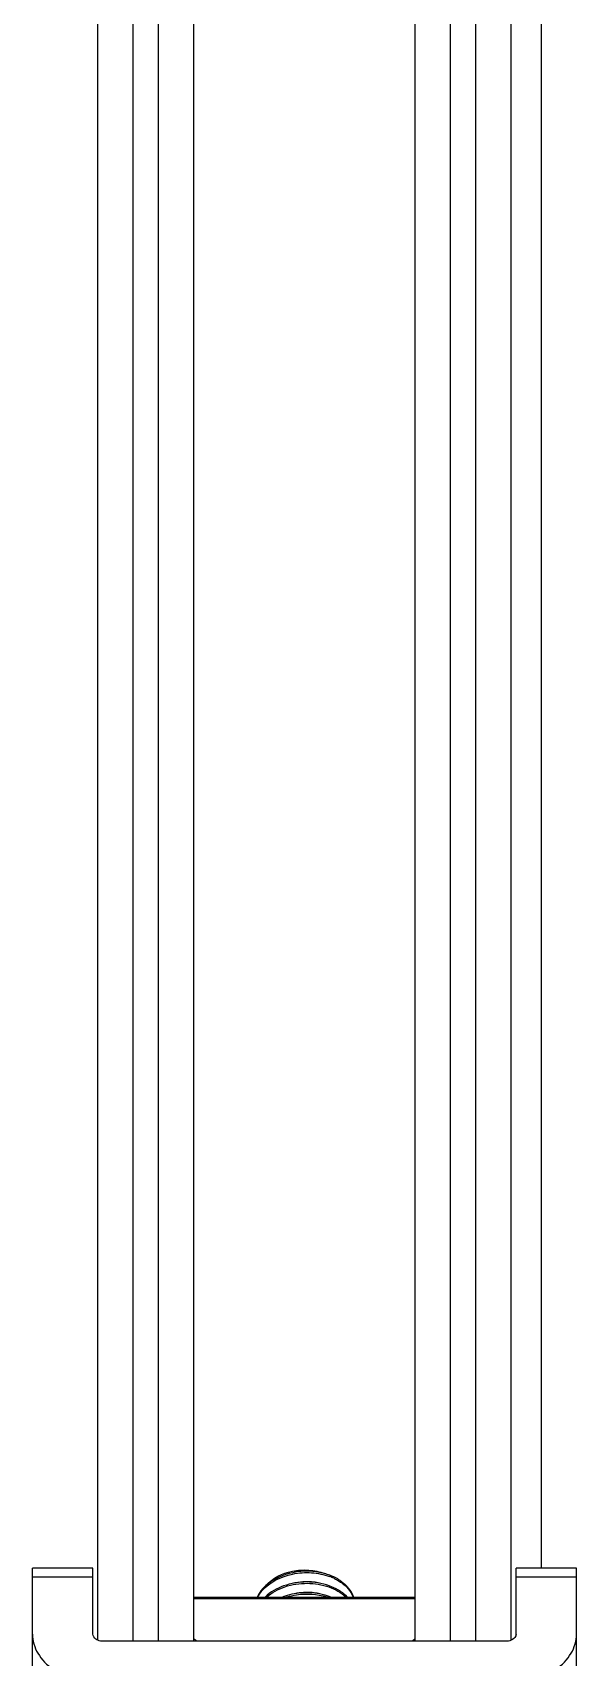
# Model space of a CAD drawing. Header units: inches. Extents: x -1293886 to -986005, y -15154 to 203628.
# Drawn here: x -1252011 to -1251749, y 85923 to 86704 of the extents above; entities that cross this region are included whole.
import ezdxf

# ---------------------------------------------------------------- set-up
doc = ezdxf.new("R2010")
doc.units = ezdxf.units.IN
doc.header["$LTSCALE"] = 100
doc.header["$MEASUREMENT"] = 0
doc.layers.add('W_DIM', color=4, linetype='Continuous')

# ---------------------------------------------------------------- blocks, each defined once
blk = doc.blocks.new('1111')
at = {"layer": 'W_DIM', "color": 7}
for p, q in [((-2291465.02, 1710432.21), (-2291465.02, 1711536.69)), ((-2291448.07, 1710431.71), (-2291448.07, 1711536.69)), ((-2291435.97, 1710431.71), (-2291435.97, 1711536.69)), ((-2291419.03, 1710431.71), (-2291419.03, 1711536.69)), ((-2291312.53, 1710431.71), (-2291312.53, 1711536.69)), ((-2291295.59, 1710431.71), (-2291295.59, 1711536.69)), ((-2291283.48, 1710431.71), (-2291283.48, 1711536.69)), ((-2291266.54, 1710432.21), (-2291266.54, 1711536.69)), ((-2291252.02, 1711527.24), (-2291252.02, 1710466.77)), ((-2291496.48, 1710229.75), (-2291496.48, 1710466.77)), ((-2291467.44, 1710466.77), (-2291496.48, 1710466.77)), ((-2291467.44, 1710462.51), (-2291496.48, 1710462.51)), ((-2291467.44, 1710435.13), (-2291467.44, 1710466.77)), ((-2291264.12, 1710435.13), (-2291264.12, 1710466.77)), ((-2291235.07, 1710466.77), (-2291264.12, 1710466.77)), ((-2291235.07, 1710462.51), (-2291264.12, 1710462.51)), ((-2291235.07, 1710229.75), (-2291235.07, 1710466.77)), ((-2291419.03, 1710452.95), (-2291312.53, 1710452.95)), ((-2291419.03, 1710452.25), (-2291312.53, 1710452.25)), ((-2291268.96, 1710431.71), (-2291462.6, 1710431.71)), ((-2291418.18, 1710432.35), (-2291417.57, 1710431.71)), ((-2291313.99, 1710431.71), (-2291313.38, 1710432.35))]:
    blk.add_line(p, q, dxfattribs=at)
for centre, radius, start, end in [((-2291363.61, 1710436.5), 28.71, 69.47029, 74.87734), ((-2291363.22, 1710436.94), 27.56, 69.69385, 69.89616), ((-2291362.83, 1710437.95), 26.47, 65.03642, 69.72426), ((-2291364.74, 1710432.35), 27.95, 100.3047, 102.2499), ((-2291364.7, 1710427), 28.16, 99.56009, 100.81297), ((-2291357.6, 1710441.38), 16.92, 43.29, 44.87079)]:
    blk.add_arc(centre, radius, start, end, dxfattribs=at)
for points, knots in [([(-2291386.1, 1710456.02), (-2291382.47, 1710460.21), (-2291374, 1710464.25), (-2291362.49, 1710465), (-2291356.51, 1710463.83), (-2291353.75, 1710462.82)], [0, 0, 0, 0, 0.481069, 0.745193, 1, 1, 1, 1]), ([(-2291356.12, 1710464.21), (-2291361.01, 1710465.54), (-2291371.21, 1710465.81), (-2291380.73, 1710461.68), (-2291384.31, 1710458.48)], [0, 0, 0, 0, 0.51374, 1, 1, 1, 1]), ([(-2291384.29, 1710458.47), (-2291381.14, 1710462.11), (-2291373.77, 1710465.61), (-2291363.73, 1710466.21), (-2291358.51, 1710465.14), (-2291356.11, 1710464.21)], [0, 0, 0, 0, 0.4793, 0.744107, 1, 1, 1, 1]), ([(-2291359.43, 1710464.95), (-2291360.33, 1710465.13), (-2291363.99, 1710465.63), (-2291367.76, 1710465.4), (-2291370.49, 1710464.83)], [0, 0, 0, 0, 0.246819, 1, 1, 1, 1]), ([(-2291358.61, 1710459.65), (-2291359.5, 1710459.85), (-2291363.18, 1710460.47), (-2291366.98, 1710460.35), (-2291369.74, 1710459.84)], [0, 0, 0, 0, 0.245752, 1, 1, 1, 1]), ([(-2291348.68, 1710460.94), (-2291349.05, 1710461.18), (-2291350.6, 1710462.13), (-2291352.25, 1710462.9), (-2291353.54, 1710463.38)], [0, 0, 0, 0, 0.242042, 1, 1, 1, 1]), ([(-2291351.66, 1710461.95), (-2291351.42, 1710461.84), (-2291350.5, 1710461.39), (-2291349.61, 1710460.89), (-2291348.96, 1710460.48)], [0, 0, 0, 0, 0.254738, 1, 1, 1, 1]), ([(-2291348.96, 1710460.48), (-2291347.46, 1710459.52), (-2291344.82, 1710457.36), (-2291342.95, 1710454.46), (-2291342.37, 1710452.97)], [0, 0, 0, 0, 0.526239, 1, 1, 1, 1]), ([(-2291348.68, 1710460.94), (-2291347.21, 1710459.9), (-2291344.61, 1710457.56), (-2291342.84, 1710454.52), (-2291342.29, 1710452.97)], [0, 0, 0, 0, 0.522981, 1, 1, 1, 1]), ([(-2291384.31, 1710458.48), (-2291384.76, 1710458.08), (-2291386.43, 1710456.45), (-2291387.81, 1710454.51), (-2291388.56, 1710452.96)], [0, 0, 0, 0, 0.260908, 1, 1, 1, 1]), ([(-2291388.23, 1710452.97), (-2291388.08, 1710453.24), (-2291387.46, 1710454.31), (-2291386.71, 1710455.31), (-2291386.1, 1710456.02)], [0, 0, 0, 0, 0.244964, 1, 1, 1, 1]), ([(-2291345.61, 1710453.31), (-2291347.89, 1710455.6), (-2291354.12, 1710459.14), (-2291364.81, 1710460.77), (-2291375.72, 1710458.99), (-2291382.2, 1710455.34), (-2291384.71, 1710452.97)], [0, 0, 0, 0, 0.229048, 0.489241, 0.755135, 1, 1, 1, 1]), ([(-2291384.01, 1710452.97), (-2291381.46, 1710455.16), (-2291375.1, 1710458.5), (-2291364.55, 1710460.09), (-2291354.23, 1710458.48), (-2291348.2, 1710455.15), (-2291345.93, 1710452.99)], [0, 0, 0, 0, 0.246285, 0.511502, 0.770596, 1, 1, 1, 1]), ([(-2291353.15, 1710452.96), (-2291354.91, 1710453.65), (-2291362.41, 1710455.74), (-2291370.66, 1710455.06), (-2291376.16, 1710453.01)], [0, 0, 0, 0, 0.243472, 1, 1, 1, 1]), ([(-2291374.36, 1710452.98), (-2291372.8, 1710453.45), (-2291366.49, 1710454.85), (-2291359.74, 1710454.44), (-2291355.12, 1710453.01)], [0, 0, 0, 0, 0.252377, 1, 1, 1, 1]), ([(-2291358.4, 1710454.47), (-2291359.28, 1710454.67), (-2291362.9, 1710455.32), (-2291366.64, 1710455.23), (-2291369.38, 1710454.77)], [0, 0, 0, 0, 0.245444, 1, 1, 1, 1]), ([(-2291496.48, 1710435.13), (-2291496.48, 1710431.96), (-2291494.42, 1710425.14), (-2291486.52, 1710417.33), (-2291475.43, 1710412.31), (-2291466.96, 1710411.17), (-2291462.6, 1710411.17)], [0, 0, 0, 0, 0.209473, 0.444657, 0.712023, 1, 1, 1, 1]), ([(-2291465.04, 1710432.18), (-2291465.39, 1710432.32), (-2291466.54, 1710432.91), (-2291467.44, 1710434.2), (-2291467.44, 1710435.13)], [0, 0, 0, 0, 0.2888, 1, 1, 1, 1]), ([(-2291268.96, 1710411.17), (-2291264.6, 1710411.17), (-2291256.12, 1710412.31), (-2291245.03, 1710417.33), (-2291237.14, 1710425.14), (-2291235.07, 1710431.96), (-2291235.07, 1710435.13)], [0, 0, 0, 0, 0.287977, 0.555343, 0.790527, 1, 1, 1, 1]), ([(-2291264.12, 1710435.13), (-2291264.12, 1710434.83), (-2291264.37, 1710433.51), (-2291265.58, 1710432.57), (-2291266.51, 1710432.18)], [0, 0, 0, 0, 0.22722, 1, 1, 1, 1])]:
    blk.add_open_spline(points, degree=3, knots=knots, dxfattribs=at)
for points in [[(-2291462.6, 1710431.71), (-2291463.43, 1710431.71), (-2291464.28, 1710431.86), (-2291465.04, 1710432.18)], [(-2291419.01, 1710432.96), (-2291418.71, 1710432.81), (-2291418.42, 1710432.6), (-2291418.18, 1710432.35)], [(-2291313.38, 1710432.35), (-2291313.14, 1710432.6), (-2291312.85, 1710432.81), (-2291312.54, 1710432.96)], [(-2291266.51, 1710432.18), (-2291267.28, 1710431.86), (-2291268.13, 1710431.71), (-2291268.96, 1710431.71)]]:
    blk.add_open_spline(points, degree=3, dxfattribs=at)

msp = doc.modelspace()

# ---------------------------------------------------------------- block references
at = {"layer": 'W_DIM'}
msp.add_blockref('1111', (1039485.65, -1624500.72), dxfattribs=at)

doc.saveas('drawing.dxf')
